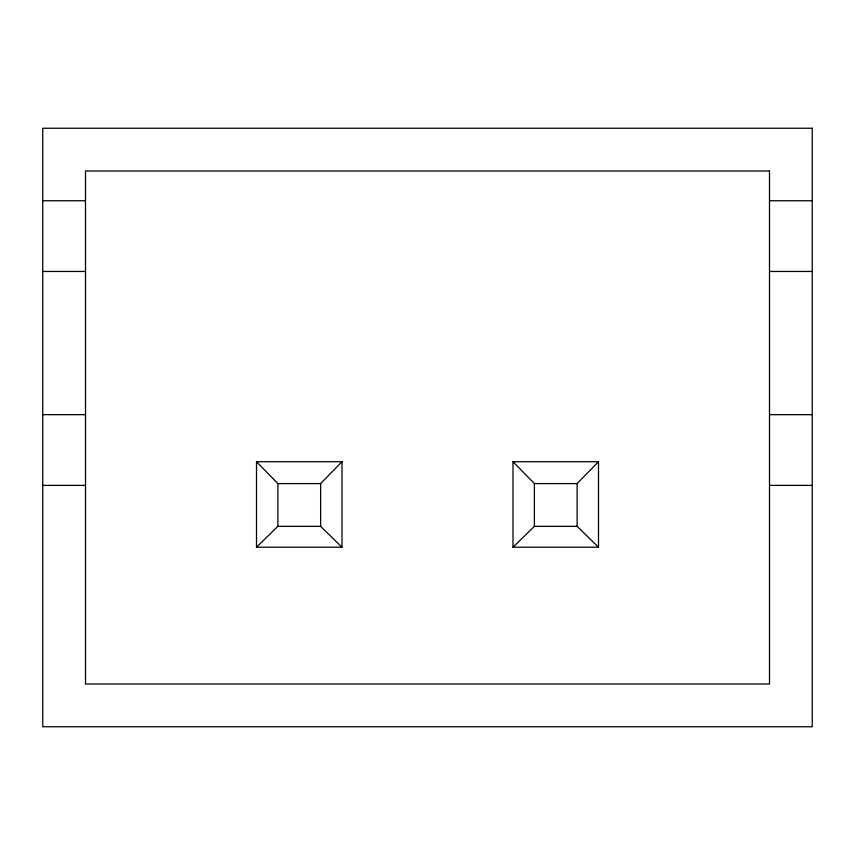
<?xml version="1.0" encoding="UTF-8"?>
<svg xmlns="http://www.w3.org/2000/svg" width="855" height="855" viewBox="0 0 855 855"><rect width="100%" height="100%" fill="white"/><g stroke="black" fill="none" stroke-linecap="round" stroke-linejoin="round"><path stroke-width="1.28" d="M342 547.2L320.625 526.349L320.625 483.599L342 461.7L256.5 461.7L256.5 547.2L342 547.2L342 461.7M598.5 547.2L577.125 526.349L577.125 483.599L598.5 461.7L513 461.7L513 547.2L598.5 547.2L598.5 461.7M256.5 547.2L277.875 526.349L320.625 526.349M513 547.2L534.375 526.349L577.125 526.349M42.75 200.754L85.5 200.754M769.5 200.754L812.25 200.754M42.75 271.463L85.5 271.463M769.5 271.463L812.25 271.463M42.75 414.675L85.5 414.675M769.5 414.675L812.25 414.675M256.5 461.7L277.875 483.599L320.625 483.599M513 461.7L534.375 483.599L577.125 483.599M42.75 485.384L85.5 485.384M769.5 485.384L812.25 485.384M534.375 483.599L534.375 526.349M277.875 483.599L277.875 526.349M812.25 128.25L42.75 128.25L42.75 726.75L812.25 726.75L812.25 128.25M769.5 171L85.5 171L85.5 684L769.5 684L769.5 171"/></g></svg>
